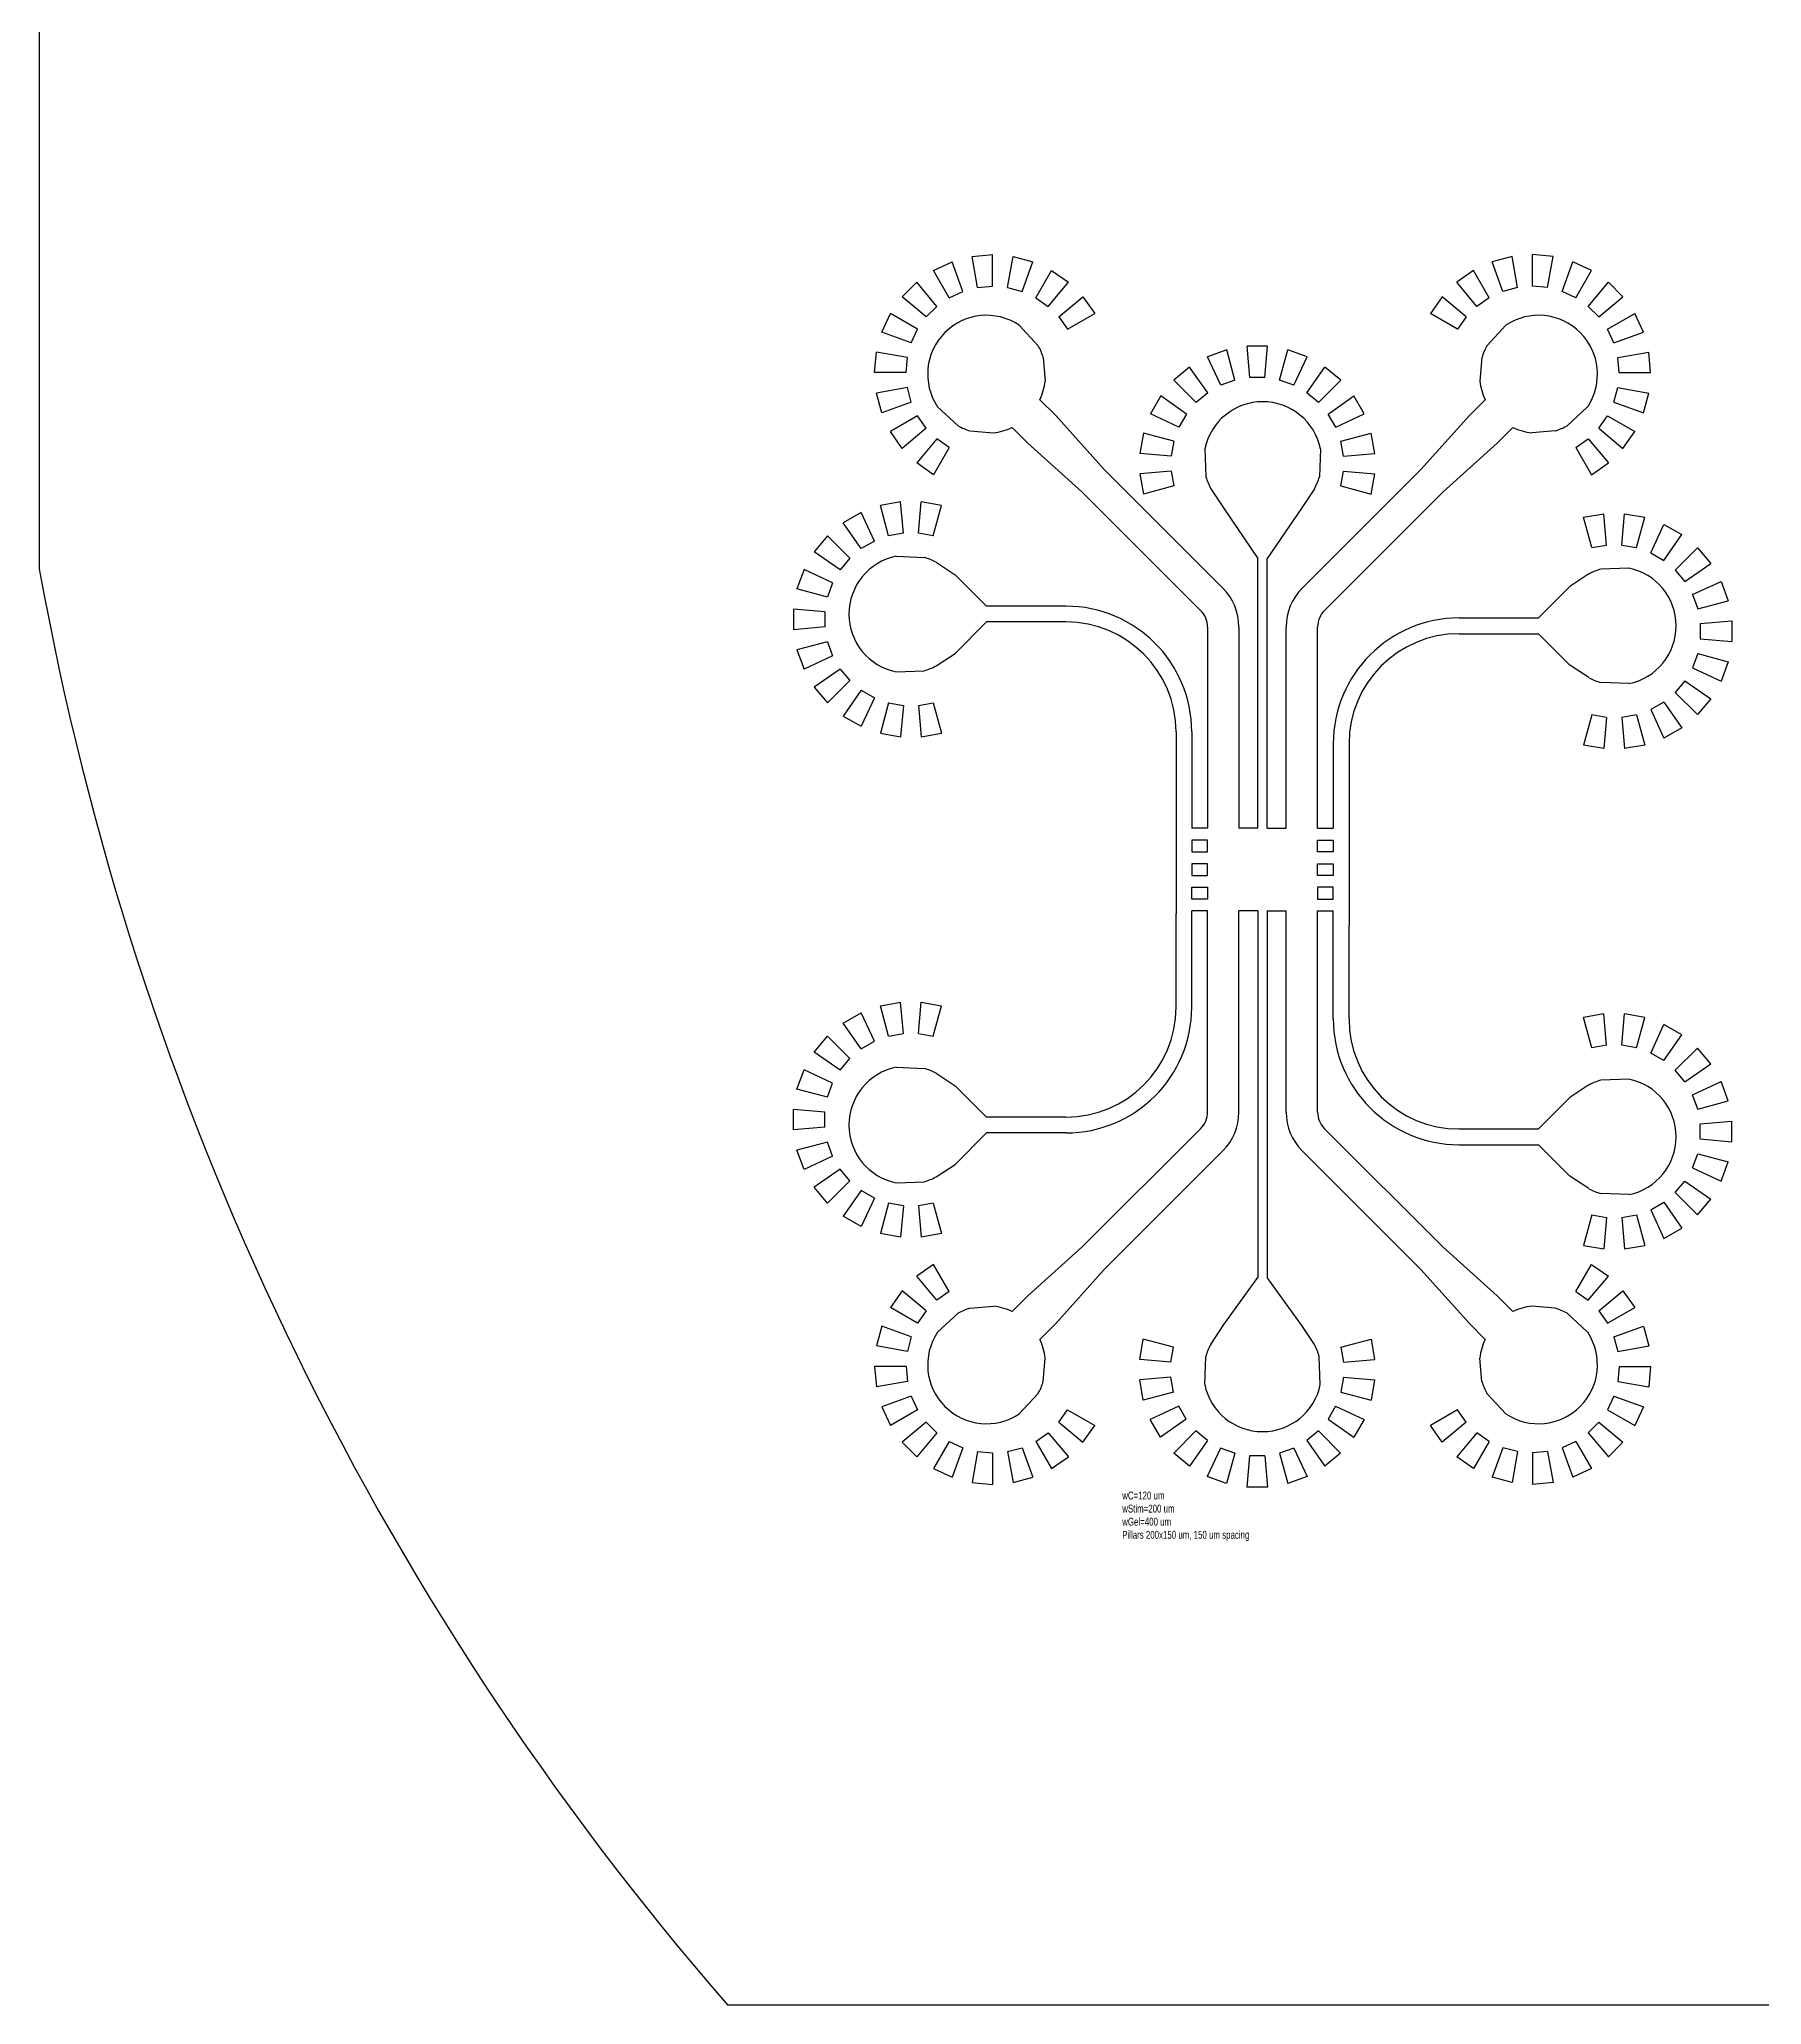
# Model space of a CAD drawing. Extents: x 5000 to 155000, y 6735 to 206735.
# Drawn here: x 5000 to 26901, y 156735 to 181735 of the extents above; entities that cross this region are included whole.
import ezdxf

# ---------------------------------------------------------------- set-up
doc = ezdxf.new("R2010")
doc.units = 0
doc.layers.get('0').update_dxf_attribs({"linetype": 'CONTINUOUS'})
doc.styles.get("Standard").update_dxf_attribs({"font": 'txt', "width": 0.75})

# ---------------------------------------------------------------- blocks, each defined once
blk = doc.blocks.new('CellMigration_Flush_WC1000umWS1000umWG400umPillarSp150um')
for p, q in [((-3972, 17009), (-3735, 17119)), ((-3772, 16662), (-3972, 17009)), ((-3598, 16743), (-3735, 17119)), ((-3482, 17187), (-3222, 17210)), ((-3413, 16793), (-3482, 17187)), ((-3222, 16810), (-3222, 17210)), ((-3031, 16793), (-2961, 17187)), ((-2961, 17187), (-2709, 17119)), ((-2846, 16743), (-2709, 17119)), ((-2672, 16662), (-2472, 17009)), ((-2472, 17009), (-2258, 16859)), ((2894, 17009), (2680, 16859)), ((3094, 16662), (2894, 17009)), ((3384, 17187), (3131, 17119)), ((3268, 16743), (3131, 17119)), ((3453, 16793), (3384, 17187)), ((3644, 16810), (3644, 17210)), ((3905, 17187), (3644, 17210)), ((3836, 16793), (3905, 17187)), ((4021, 16743), (4158, 17119)), ((4394, 17009), (4158, 17119)), ((4194, 16662), (4394, 17009)), ((-4371, 16674), (-4186, 16859)), ((-3929, 16552), (-4186, 16859)), ((-3413, 16793), (-3222, 16810)), ((-3031, 16793), (-2846, 16743)), ((-2515, 16552), (-2258, 16859)), ((2937, 16552), (2680, 16859)), ((3453, 16793), (3268, 16743)), ((3836, 16793), (3644, 16810)), ((4352, 16552), (4609, 16859)), ((4794, 16674), (4609, 16859)), ((-4065, 16417), (-4371, 16674)), ((-4065, 16417), (-3929, 16552)), ((-3772, 16662), (-3598, 16743)), ((-2672, 16662), (-2515, 16552)), ((-2379, 16417), (-2073, 16674)), ((-2073, 16674), (-1923, 16460)), ((2495, 16674), (2345, 16460)), ((2802, 16417), (2495, 16674)), ((3094, 16662), (2937, 16552)), ((4194, 16662), (4021, 16743)), ((4487, 16417), (4352, 16552)), ((4487, 16417), (4794, 16674)), ((-4631, 16223), (-4521, 16460)), ((-4175, 16260), (-4521, 16460)), ((-4256, 16086), (-4175, 16260)), ((-2884, 16314), (-2641, 16052)), ((-2379, 16417), (-2269, 16260)), ((-2269, 16260), (-1923, 16460)), ((2692, 16260), (2345, 16460)), ((2802, 16417), (2692, 16260)), ((3306, 16314), (3064, 16052)), ((4597, 16260), (4944, 16460)), ((4678, 16086), (4597, 16260)), ((5054, 16223), (4944, 16460)), ((-4256, 16086), (-4631, 16223)), ((-244, 16000), (-489, 15911)), ((-140, 15614), (-244, 16000)), ((49, 15647), (14, 16046)), ((275, 16046), (14, 16046)), ((240, 15647), (275, 16046)), ((429, 15614), (533, 16000)), ((779, 15911), (533, 16000)), ((4678, 16086), (5054, 16223)), ((-4722, 15710), (-4699, 15970)), ((-4305, 15901), (-4699, 15970)), ((-4322, 15710), (-4305, 15901)), ((-2578, 15901), (-2552, 15602)), ((-716, 15780), (-916, 15612)), ((-486, 15453), (-716, 15780)), ((-320, 15548), (-489, 15911)), ((609, 15548), (779, 15911)), ((776, 15453), (1005, 15780)), ((1205, 15612), (1005, 15780)), ((3001, 15901), (2975, 15602)), ((4728, 15901), (5122, 15970)), ((4744, 15710), (4728, 15901)), ((5144, 15710), (5122, 15970)), ((-4322, 15710), (-4722, 15710)), ((-4305, 15519), (-4699, 15449)), ((-4256, 15334), (-4305, 15519)), ((-633, 15329), (-916, 15612)), ((-140, 15614), (-320, 15548)), ((240, 15647), (49, 15647)), ((609, 15548), (429, 15614)), ((922, 15329), (1205, 15612)), ((4678, 15334), (4728, 15519)), ((4728, 15519), (5122, 15449)), ((4744, 15710), (5144, 15710)), ((-4631, 15197), (-4699, 15449)), ((-4256, 15334), (-4631, 15197)), ((-3923, 15275), (-3661, 15032)), ((-2620, 15365), (-2419, 15163)), ((-1084, 15412), (-1215, 15185)), ((-756, 15182), (-1084, 15412)), ((-486, 15453), (-633, 15329)), ((922, 15329), (776, 15453)), ((1046, 15182), (1373, 15412)), ((1504, 15185), (1373, 15412)), ((3043, 15365), (2841, 15163)), ((4345, 15275), (4084, 15032)), ((4678, 15334), (5054, 15197)), ((5054, 15197), (5122, 15449)), ((-4175, 15160), (-4521, 14960)), ((-4065, 15003), (-4371, 14746)), ((-4065, 15003), (-4175, 15160)), ((-2974, 15011), (-2772, 14810)), ((-2419, 15163), (-1803, 14477)), ((-852, 15016), (-1215, 15185)), ((-756, 15182), (-852, 15016)), ((1142, 15016), (1046, 15182)), ((1142, 15016), (1504, 15185)), ((2841, 15163), (2226, 14477)), ((3396, 15011), (3195, 14810)), ((4487, 15003), (4597, 15160)), ((4487, 15003), (4794, 14746)), ((4597, 15160), (4944, 14960)), ((-4371, 14746), (-4521, 14960)), ((-3929, 14867), (-4186, 14561)), ((-3772, 14757), (-3972, 14411)), ((-3772, 14757), (-3929, 14867)), ((-3510, 14969), (-3211, 14943)), ((-2772, 14810), (-2086, 14194)), ((-1304, 14940), (-1350, 14682)), ((-918, 14836), (-1304, 14940)), ((-918, 14836), (-951, 14647)), ((1207, 14836), (1593, 14940)), ((1240, 14647), (1207, 14836)), ((1639, 14682), (1593, 14940)), ((3195, 14810), (2508, 14194)), ((3933, 14969), (3634, 14943)), ((4194, 14757), (4352, 14867)), ((4194, 14757), (4394, 14411)), ((4352, 14867), (4609, 14561)), ((4794, 14746), (4944, 14960)), ((-3972, 14411), (-4186, 14561)), ((-951, 14647), (-1350, 14682)), ((-522, 14739), (-508, 14383)), ((948, 14739), (934, 14383)), ((1240, 14647), (1639, 14682)), ((4394, 14411), (4609, 14561)), ((-294, 12968), (-1803, 14477)), ((-951, 14456), (-1350, 14421)), ((-1350, 14421), (-1304, 14163)), ((-918, 14267), (-1304, 14163)), ((-951, 14456), (-918, 14267)), ((716, 12968), (2226, 14477)), ((1207, 14267), (1240, 14456)), ((1207, 14267), (1593, 14163)), ((1240, 14456), (1639, 14421)), ((1593, 14163), (1639, 14421)), ((-4391, 14064), (-4648, 14019)), ((-4544, 13633), (-4648, 14019)), ((-4356, 13666), (-4391, 14064)), ((-4164, 13666), (-4129, 14064)), ((-3872, 14019), (-4129, 14064)), ((-3975, 13633), (-3872, 14019)), ((-2086, 14194), (-577, 12685)), ((-446, 14231), (-287, 13989)), ((872, 14231), (713, 13989)), ((2508, 14194), (999, 12685)), ((-4894, 13929), (-5120, 13799)), ((-4891, 13471), (-5120, 13799)), ((-4725, 13567), (-4894, 13929)), ((-287, 13989), (151, 13345)), ((713, 13989), (271, 13345)), ((4294, 13869), (4552, 13914)), ((4398, 13483), (4294, 13869)), ((4587, 13516), (4552, 13914)), ((4778, 13516), (4813, 13914)), ((4813, 13914), (5071, 13869)), ((4967, 13483), (5071, 13869)), ((5147, 13417), (5316, 13779)), ((5316, 13779), (5543, 13649)), ((-5320, 13631), (-5489, 13430)), ((-5038, 13348), (-5320, 13631)), ((-4725, 13567), (-4891, 13471)), ((-4356, 13666), (-4544, 13633)), ((-3975, 13633), (-4164, 13666)), ((4398, 13483), (4587, 13516)), ((4778, 13516), (4967, 13483)), ((5313, 13321), (5543, 13649)), ((-5161, 13201), (-5489, 13430)), ((-5038, 13348), (-5161, 13201)), ((-4448, 13373), (-4091, 13359)), ((-3940, 13298), (-3698, 13138)), ((151, 9913), (151, 13345)), ((271, 9913), (271, 13345)), ((5147, 13417), (5313, 13321)), ((5460, 13198), (5743, 13481)), ((5583, 13051), (5911, 13280)), ((5743, 13481), (5911, 13280)), ((-5619, 13204), (-5709, 12958)), ((-5257, 13035), (-5619, 13204)), ((-5257, 13035), (-5322, 12855)), ((-3698, 13138), (-3698, 13138)), ((-3298, 12738), (-3698, 13138)), ((4362, 13148), (4120, 12988)), ((4870, 13223), (4514, 13209)), ((5460, 13198), (5583, 13051)), ((5679, 12885), (6042, 13054)), ((6042, 13054), (6131, 12808)), ((-5322, 12855), (-5709, 12958)), ((3720, 12588), (4120, 12988)), ((4120, 12988), (4120, 12988)), ((5679, 12885), (5745, 12705)), ((5745, 12705), (6131, 12808)), ((-5754, 12701), (-5754, 12439)), ((-5356, 12666), (-5754, 12701)), ((-5356, 12666), (-5356, 12474)), ((-3298, 12538), (-3698, 12138)), ((-2289, 12738), (-3298, 12738)), ((-2289, 12538), (-3298, 12538)), ((2711, 12588), (3720, 12588)), ((5778, 12516), (6177, 12551)), ((5778, 12516), (5778, 12324)), ((6177, 12551), (6177, 12289)), ((-5356, 12474), (-5754, 12439)), ((-5322, 12285), (-5709, 12182)), ((-5322, 12285), (-5257, 12105)), ((-489, 12473), (-489, 9913)), ((-89, 12473), (-89, 9913)), ((511, 9913), (511, 12473)), ((911, 9913), (911, 12473)), ((2711, 12388), (3720, 12388)), ((3720, 12388), (4120, 11988)), ((5778, 12324), (6177, 12289)), ((-5709, 12182), (-5619, 11936)), ((-5257, 12105), (-5619, 11936)), ((-3940, 11979), (-3698, 12138)), ((-3698, 12138), (-3698, 12138)), ((5745, 12135), (5679, 11955)), ((5745, 12135), (6131, 12032)), ((6131, 12032), (6042, 11786)), ((-5161, 11939), (-5489, 11710)), ((-5038, 11792), (-5320, 11509)), ((-5161, 11939), (-5038, 11792)), ((-4448, 11904), (-4091, 11917)), ((4120, 11988), (4120, 11988)), ((4362, 11829), (4120, 11988)), ((4870, 11754), (4514, 11767)), ((5583, 11789), (5460, 11642)), ((5583, 11789), (5911, 11560)), ((5679, 11955), (6042, 11786)), ((-5489, 11710), (-5320, 11509)), ((-4891, 11669), (-5120, 11341)), ((-4725, 11573), (-4894, 11211)), ((-4891, 11669), (-4725, 11573)), ((-4544, 11507), (-4648, 11121)), ((-4544, 11507), (-4356, 11474)), ((-4164, 11474), (-3975, 11507)), ((-3975, 11507), (-3872, 11121)), ((5313, 11519), (5147, 11423)), ((5313, 11519), (5543, 11191)), ((5460, 11642), (5743, 11359)), ((5911, 11560), (5743, 11359)), ((-5120, 11341), (-4894, 11211)), ((-4356, 11474), (-4391, 11076)), ((-4164, 11474), (-4129, 11076)), ((4398, 11357), (4294, 10971)), ((4587, 11324), (4398, 11357)), ((4587, 11324), (4552, 10926)), ((4967, 11357), (4778, 11324)), ((4778, 11324), (4813, 10926)), ((4967, 11357), (5071, 10971)), ((5147, 11423), (5316, 11061)), ((-4648, 11121), (-4391, 11076)), ((-4129, 11076), (-3872, 11121)), ((-889, 11138), (-889, 8826)), ((-689, 11138), (-689, 9913)), ((5543, 11191), (5316, 11061)), ((1111, 10988), (1111, 9913)), ((1311, 10988), (1311, 8676)), ((4552, 10926), (4294, 10971)), ((5071, 10971), (4813, 10926)), ((-689, 9913), (-689, 9913)), ((-489, 9913), (-689, 9913)), ((-689, 9763), (-689, 9613)), ((-489, 9763), (-689, 9763)), ((-489, 9613), (-489, 9763)), ((151, 9913), (-89, 9913)), ((271, 9913), (511, 9913)), ((911, 9913), (1111, 9913)), ((911, 9613), (911, 9763)), ((911, 9763), (1111, 9763)), ((1111, 9763), (1111, 9613)), ((-689, 9613), (-489, 9613)), ((1111, 9613), (911, 9613)), ((-489, 9463), (-689, 9463)), ((-689, 9463), (-689, 9313)), ((-689, 9313), (-489, 9313)), ((-489, 9313), (-489, 9463)), ((911, 9313), (911, 9463)), ((911, 9463), (1111, 9463)), ((1111, 9313), (911, 9313)), ((1111, 9463), (1111, 9313)), ((-689, 9013), (-689, 9163)), ((-689, 9163), (-489, 9163)), ((-489, 9013), (-689, 9013)), ((-489, 9163), (-489, 9013)), ((1111, 9163), (911, 9163)), ((911, 9163), (911, 9013)), ((911, 9013), (1111, 9013)), ((1111, 9013), (1111, 9163)), ((-889, 7638), (-889, 8826)), ((-489, 8863), (-689, 8863)), ((-689, 8863), (-689, 8863)), ((-689, 7638), (-689, 8863)), ((-489, 6304), (-489, 8863)), ((151, 8863), (-89, 8863)), ((-89, 6304), (-89, 8863)), ((151, 8863), (151, 4197)), ((271, 8863), (511, 8863)), ((271, 8863), (271, 4197)), ((511, 6304), (511, 8863)), ((911, 8863), (1111, 8863)), ((911, 6304), (911, 8863)), ((1111, 7488), (1111, 8863)), ((1311, 7488), (1311, 8676)), ((-5120, 7436), (-4894, 7566)), ((-4725, 7204), (-4894, 7566)), ((-4648, 7656), (-4391, 7701)), ((-4544, 7269), (-4648, 7656)), ((-4356, 7303), (-4391, 7701)), ((-4164, 7303), (-4129, 7701)), ((-4129, 7701), (-3872, 7656)), ((-3975, 7269), (-3872, 7656)), ((4552, 7551), (4294, 7506)), ((4398, 7119), (4294, 7506)), ((4587, 7153), (4552, 7551)), ((4778, 7153), (4813, 7551)), ((5071, 7506), (4813, 7551)), ((4967, 7119), (5071, 7506)), ((-5489, 7067), (-5320, 7267)), ((-5038, 6985), (-5320, 7267)), ((-4891, 7108), (-5120, 7436)), ((-4544, 7269), (-4356, 7303)), ((-4164, 7303), (-3975, 7269)), ((5147, 7054), (5316, 7416)), ((5313, 6958), (5543, 7286)), ((5543, 7286), (5316, 7416)), ((-5161, 6838), (-5489, 7067)), ((-4891, 7108), (-4725, 7204)), ((4587, 7153), (4398, 7119)), ((4967, 7119), (4778, 7153)), ((5313, 6958), (5147, 7054)), ((5460, 6835), (5743, 7117)), ((5911, 6917), (5743, 7117)), ((-5709, 6595), (-5619, 6841)), ((-5257, 6672), (-5619, 6841)), ((-5161, 6838), (-5038, 6985)), ((-4448, 6873), (-4091, 6859)), ((-3940, 6798), (-3698, 6638)), ((5583, 6688), (5460, 6835)), ((5583, 6688), (5911, 6917)), ((-5322, 6492), (-5709, 6595)), ((-5322, 6492), (-5257, 6672)), ((-3698, 6638), (-3698, 6638)), ((-3298, 6238), (-3698, 6638)), ((4362, 6648), (4120, 6488)), ((4870, 6723), (4514, 6709)), ((5679, 6522), (6042, 6691)), ((5745, 6342), (5679, 6522)), ((6131, 6445), (6042, 6691)), ((-5356, 6303), (-5754, 6338)), ((-5754, 6076), (-5754, 6338)), ((-5356, 6111), (-5356, 6303)), ((3720, 6088), (4120, 6488)), ((4120, 6488), (4120, 6488)), ((5745, 6342), (6131, 6445)), ((-5356, 6111), (-5754, 6076)), ((-3298, 6038), (-3698, 5638)), ((-2289, 6238), (-3298, 6238)), ((-2289, 6038), (-3298, 6038)), ((-2086, 4583), (-577, 6092)), ((2508, 4583), (999, 6092)), ((2711, 6088), (3720, 6088)), ((5778, 6153), (6177, 6188)), ((5778, 5961), (5778, 6153)), ((6177, 5926), (6177, 6188)), ((-5322, 5922), (-5709, 5819)), ((-5619, 5573), (-5709, 5819)), ((-5257, 5742), (-5322, 5922)), ((-294, 5809), (-1803, 4300)), ((716, 5809), (2226, 4300)), ((2711, 5888), (3720, 5888)), ((3720, 5888), (4120, 5488)), ((5679, 5592), (5745, 5772)), ((5745, 5772), (6131, 5669)), ((5778, 5961), (6177, 5926)), ((-5257, 5742), (-5619, 5573)), ((-5161, 5576), (-5489, 5346)), ((-5038, 5429), (-5161, 5576)), ((-3940, 5479), (-3698, 5638)), ((-3698, 5638), (-3698, 5638)), ((5679, 5592), (6042, 5423)), ((6042, 5423), (6131, 5669)), ((-5320, 5146), (-5489, 5346)), ((-5038, 5429), (-5320, 5146)), ((-4891, 5306), (-5120, 4978)), ((-4725, 5210), (-4891, 5306)), ((-4448, 5404), (-4091, 5417)), ((4120, 5488), (4120, 5488)), ((4362, 5329), (4120, 5488)), ((4870, 5254), (4514, 5267)), ((5460, 5279), (5583, 5426)), ((5460, 5279), (5743, 4996)), ((5583, 5426), (5911, 5196)), ((-4725, 5210), (-4894, 4847)), ((-4544, 5144), (-4648, 4758)), ((-4356, 5111), (-4544, 5144)), ((-4356, 5111), (-4391, 4713)), ((-3975, 5144), (-4164, 5111)), ((-4164, 5111), (-4129, 4713)), ((-3975, 5144), (-3872, 4758)), ((5147, 5060), (5313, 5156)), ((5147, 5060), (5316, 4697)), ((5313, 5156), (5543, 4828)), ((5743, 4996), (5911, 5196)), ((-4894, 4847), (-5120, 4978)), ((-4391, 4713), (-4648, 4758)), ((-3872, 4758), (-4129, 4713)), ((4398, 4994), (4294, 4608)), ((4398, 4994), (4587, 4961)), ((4587, 4961), (4552, 4563)), ((4778, 4961), (4967, 4994)), ((4778, 4961), (4813, 4563)), ((4967, 4994), (5071, 4608)), ((5316, 4697), (5543, 4828)), ((-2772, 3967), (-2086, 4583)), ((3195, 3967), (2508, 4583)), ((4294, 4608), (4552, 4563)), ((4813, 4563), (5071, 4608)), ((-3972, 4366), (-4186, 4216)), ((-3772, 4020), (-3972, 4366)), ((-2419, 3614), (-1803, 4300)), ((2841, 3614), (2226, 4300)), ((4194, 4020), (4394, 4366)), ((4394, 4366), (4609, 4216)), ((-4371, 4031), (-4521, 3817)), ((-4065, 3774), (-4371, 4031)), ((-3929, 3910), (-4186, 4216)), ((-3772, 4020), (-3929, 3910)), ((-289, 3588), (151, 4197)), ((711, 3588), (271, 4197)), ((4194, 4020), (4352, 3910)), ((4352, 3910), (4609, 4216)), ((4487, 3774), (4794, 4031)), ((4794, 4031), (4944, 3817)), ((-4175, 3617), (-4521, 3817)), ((-4065, 3774), (-4175, 3617)), ((-3510, 3808), (-3211, 3834)), ((-2974, 3765), (-2772, 3967)), ((3396, 3765), (3195, 3967)), ((3933, 3808), (3634, 3834)), ((4487, 3774), (4597, 3617)), ((4597, 3617), (4944, 3817)), ((-4631, 3580), (-4699, 3328)), ((-4256, 3443), (-4631, 3580)), ((-3923, 3502), (-3661, 3744)), ((-2620, 3412), (-2419, 3614)), ((-448, 3346), (-289, 3588)), ((870, 3346), (711, 3588)), ((3043, 3412), (2841, 3614)), ((4345, 3502), (4084, 3744)), ((4678, 3443), (5054, 3580)), ((5054, 3580), (5122, 3328)), ((-4305, 3258), (-4699, 3328)), ((-4256, 3443), (-4305, 3258)), ((-1351, 3157), (-1306, 3415)), ((-920, 3311), (-1306, 3415)), ((-953, 3122), (-920, 3311)), ((1205, 3311), (1592, 3415)), ((1205, 3311), (1239, 3122)), ((1592, 3415), (1637, 3157)), ((4678, 3443), (4728, 3258)), ((4728, 3258), (5122, 3328)), ((-4722, 3067), (-4699, 2807)), ((-4322, 3067), (-4722, 3067)), ((-4322, 3067), (-4305, 2876)), ((-2578, 2876), (-2552, 3174)), ((-953, 3122), (-1351, 3157)), ((-524, 2838), (-510, 3195)), ((946, 2838), (932, 3195)), ((1239, 3122), (1637, 3157)), ((3001, 2876), (2975, 3174)), ((4744, 3067), (4728, 2876)), ((4744, 3067), (5144, 3067)), ((5144, 3067), (5122, 2807)), ((-4305, 2876), (-4699, 2807)), ((-953, 2930), (-1351, 2896)), ((-1306, 2638), (-1351, 2896)), ((-920, 2742), (-953, 2930)), ((1239, 2930), (1205, 2742)), ((1239, 2930), (1637, 2896)), ((1637, 2896), (1592, 2638)), ((4728, 2876), (5122, 2807)), ((-4256, 2691), (-4631, 2554)), ((-4631, 2554), (-4521, 2317)), ((-4175, 2517), (-4521, 2317)), ((-4256, 2691), (-4175, 2517)), ((-2884, 2463), (-2641, 2725)), ((-2379, 2360), (-2269, 2517)), ((-2269, 2517), (-1923, 2317)), ((-920, 2742), (-1306, 2638)), ((-854, 2561), (-1217, 2392)), ((-758, 2395), (-854, 2561)), ((1140, 2561), (1044, 2395)), ((1140, 2561), (1502, 2392)), ((1205, 2742), (1592, 2638)), ((2692, 2517), (2345, 2317)), ((2802, 2360), (2692, 2517)), ((3306, 2463), (3064, 2725)), ((4678, 2691), (4597, 2517)), ((4597, 2517), (4944, 2317)), ((4678, 2691), (5054, 2554)), ((5054, 2554), (4944, 2317)), ((-4065, 2360), (-4371, 2103)), ((-4065, 2360), (-3929, 2224)), ((-2379, 2360), (-2073, 2103)), ((-2073, 2103), (-1923, 2317)), ((-1086, 2166), (-1217, 2392)), ((-758, 2395), (-1086, 2166)), ((1044, 2395), (1372, 2166)), ((1502, 2392), (1372, 2166)), ((2495, 2103), (2345, 2317)), ((2802, 2360), (2495, 2103)), ((4487, 2360), (4352, 2224)), ((4487, 2360), (4794, 2103)), ((-4371, 2103), (-4186, 1918)), ((-3929, 2224), (-4186, 1918)), ((-3772, 2114), (-3972, 1768)), ((-3772, 2114), (-3598, 2033)), ((-3598, 2033), (-3735, 1658)), ((-3031, 1984), (-2846, 2033)), ((-2846, 2033), (-2709, 1658)), ((-2672, 2114), (-2515, 2224)), ((-2672, 2114), (-2472, 1768)), ((-2515, 2224), (-2258, 1918)), ((-635, 2249), (-918, 1966)), ((-488, 2125), (-717, 1798)), ((-488, 2125), (-635, 2249)), ((-322, 2029), (-491, 1667)), ((-142, 1964), (-322, 2029)), ((608, 2029), (428, 1964)), ((608, 2029), (777, 1667)), ((921, 2249), (774, 2125)), ((774, 2125), (1003, 1798)), ((921, 2249), (1204, 1966)), ((2937, 2224), (2680, 1918)), ((3094, 2114), (2894, 1768)), ((3094, 2114), (2937, 2224)), ((3268, 2033), (3131, 1658)), ((3453, 1984), (3268, 2033)), ((4194, 2114), (4021, 2033)), ((4021, 2033), (4158, 1658)), ((4194, 2114), (4394, 1768)), ((4352, 2224), (4609, 1918)), ((4794, 2103), (4609, 1918)), ((-3972, 1768), (-3735, 1658)), ((-3413, 1984), (-3482, 1590)), ((-3413, 1984), (-3222, 1967)), ((-3222, 1967), (-3222, 1567)), ((-3031, 1984), (-2961, 1590)), ((-2472, 1768), (-2258, 1918)), ((-717, 1798), (-918, 1966)), ((-142, 1964), (-245, 1577)), ((47, 1931), (12, 1532)), ((239, 1931), (47, 1931)), ((239, 1931), (274, 1532)), ((428, 1964), (531, 1577)), ((1204, 1966), (1003, 1798)), ((2894, 1768), (2680, 1918)), ((3453, 1984), (3384, 1590)), ((3836, 1984), (3644, 1967)), ((3644, 1967), (3644, 1567)), ((3836, 1984), (3905, 1590)), ((4394, 1768), (4158, 1658)), ((-3482, 1590), (-3222, 1567)), ((-2961, 1590), (-2709, 1658)), ((-245, 1577), (-491, 1667)), ((274, 1532), (12, 1532)), ((777, 1667), (531, 1577)), ((3384, 1590), (3131, 1658)), ((3905, 1590), (3644, 1567))]:
    blk.add_line(p, q)
for centre, radius, start, end in [((-3297, 15688), 750, 56.537, 213.463), ((3720, 15688), 750, 326.537, 123.463), ((-3297, 15688), 750, 16.4986, 29.0272), ((3720, 15688), 750, 150.9728, 163.5014), ((-3297, 15688), 750, 334.4712, 353.4246), ((3720, 15688), 750, 186.5754, 205.5288), ((213, 14589), 750, 11.537, 168.463), ((-3297, 15688), 750, 240.9728, 253.5014), ((-3297, 15688), 750, 276.5754, 295.5288), ((3720, 15688), 750, 244.4712, 263.4246), ((3720, 15688), 750, 286.4986, 299.0272), ((213, 14589), 750, 195.9728, 208.5014), ((213, 14589), 750, 331.4986, 344.0272), ((-4298, 12638), 750, 101.537, 258.463), ((-4298, 12638), 750, 61.4986, 74.0272), ((4720, 12488), 750, 105.9728, 118.5014), ((4720, 12488), 750, 281.537, 78.463), ((-789, 12473), 700, 0, 45), ((1211, 12473), 700, 135, 180), ((-2289, 11138), 1600, 0, 90), ((-2289, 11138), 1400, 0, 90), ((-789, 12473), 300, 0, 45), ((1211, 12473), 300, 135, 180), ((2711, 10988), 1600, 90, 180), ((2711, 10988), 1400, 90, 180), ((-4298, 12638), 750, 285.9728, 298.5014), ((4720, 12488), 750, 241.4986, 254.0272), ((-2289, 7638), 1600, 270, 0), ((-2289, 7638), 1400, 270, 0), ((2711, 7488), 1600, 180, 270), ((2711, 7488), 1400, 180, 270), ((-4298, 6138), 750, 101.537, 258.463), ((-4298, 6138), 750, 61.4986, 74.0272), ((4720, 5988), 750, 105.9728, 118.5014), ((4720, 5988), 750, 281.537, 78.463), ((-789, 6304), 300, 315, 0), ((-789, 6304), 700, 315, 0), ((1211, 6304), 700, 180, 225), ((1211, 6304), 300, 180, 225), ((-4298, 6138), 750, 285.9728, 298.5014), ((4720, 5988), 750, 241.4986, 254.0272), ((-3297, 3089), 750, 106.4986, 119.0272), ((-3297, 3089), 750, 64.4712, 83.4246), ((3720, 3089), 750, 96.5754, 115.5288), ((3720, 3089), 750, 60.9728, 73.5014), ((-3297, 3089), 750, 146.537, 303.463), ((3720, 3089), 750, 236.537, 33.463), ((-3297, 3089), 750, 6.5754, 25.5288), ((211, 2988), 750, 151.4986, 164.0272), ((211, 2988), 750, 15.9728, 28.5014), ((3720, 3089), 750, 154.4712, 173.4246), ((-3297, 3089), 750, 330.9728, 343.5014), ((211, 2988), 750, 191.537, 348.463), ((3720, 3089), 750, 196.4986, 209.0272)]:
    blk.add_arc(centre, radius, start, end)
at = {"insert": (-1573, 1476), "char_height": 100, "attachment_point": 1}
blk.add_mtext_dynamic_manual_height_columns('wC=120 um\\PwStim=200 um\\PwGel=400 um\\PPillars 200x150 um, 150 um spacing', width=2501.39, gutter_width=9943, heights=[0], dxfattribs=at)

msp = doc.modelspace()

# ---------------------------------------------------------------- linework, layer by layer
for p, q in [((5000, 188470), (5000, 175000)), ((13749, 156735), (71251, 156735))]:
    msp.add_line(p, q)
msp.add_arc((42500, 181735), 38100, 190.1817, 221.0083)

# ---------------------------------------------------------------- block references
msp.add_blockref('CellMigration_Flush_WC1000umWS1000umWG400umPillarSp150um', (20343, 161786))

doc.saveas('drawing.dxf')
